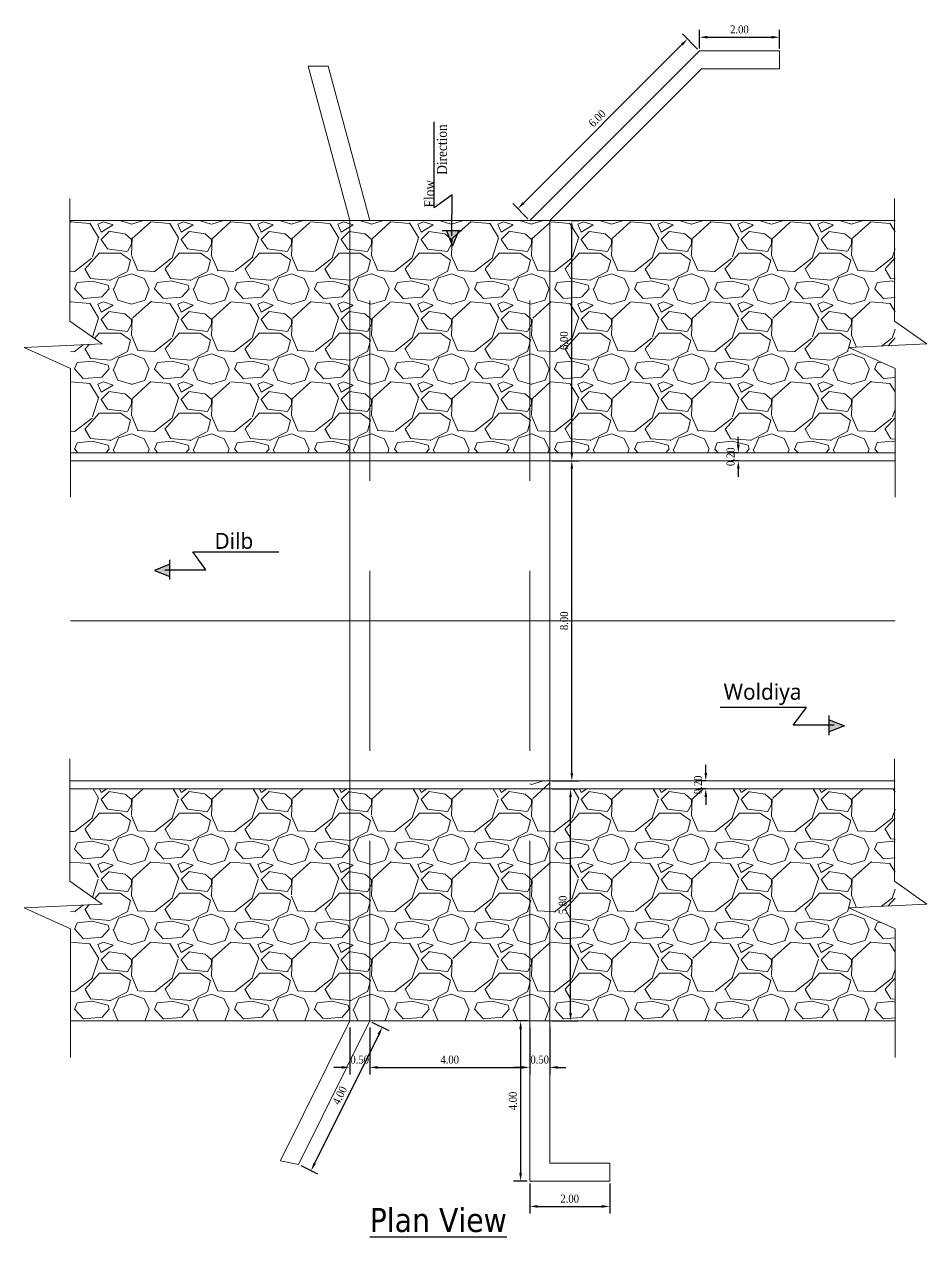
# Model space of a CAD drawing. Header units: inches. Extents: x 56 to 253, y -21 to 141.
# Drawn here: x 58.16 to 80.72, y 7.14 to 37.44 of the extents above; entities that cross this region are included whole.
import ezdxf

# ---------------------------------------------------------------- set-up
doc = ezdxf.new("R2010")
doc.units = ezdxf.units.IN
doc.header["$MEASUREMENT"] = 0
doc.linetypes.add('CENTER', pattern=[2, 1.25, -0.25, 0.25, -0.25])
doc.linetypes.add('HIDDEN', pattern=[0.375, 0.25, -0.125])
doc.layers.add('center line', color=251, linetype='CENTER', lineweight=0, plot=False)
doc.layers.add('Direction', color=6, linetype='Continuous')
doc.layers.add('TEXT2', color=7, linetype='Continuous')
for name, color, linetype, lineweight in [('hach', 251, 'Continuous', 0), ('text', 1, 'Continuous', 0), ('wall', 4, 'Continuous', 13)]:
    doc.layers.add(name, color=color, linetype=linetype, lineweight=lineweight)
doc.styles.get("Standard").update_dxf_attribs({"font": 'GARA.TTF'})
doc.dimstyles.get("Standard").update_dxf_attribs({"dimtxt": 0.2, "dimasz": 0.2, "dimexe": 0.18, "dimexo": 0.0625, "dimgap": 0.09, "dimtad": 1, "dimzin": 0, "dimdsep": 46, "dimtxsty": 'Standard', "dimcen": 0.09, "dimclrd": 253, "dimclre": 21, "dimadec": 0, "dimazin": 0, "dimtfac": 1, "dimtix": 1, "dimtofl": 0, "dimtmove": 0, "dimatfit": 3, "dimfxl": 1, "dimfxlon": 1, "dimtolj": 1, "dimtzin": 0, "dimarcsym": 0})
pattern_1 = [(228.0128, (46.26293195908999, 20.81488622268112), (-15.99999646431632, -18.00000268321449), [0.269072, -26.638176]), (184.9697, (46.08293195908999, 20.61488622268112), (24.00000210303527, 1.999982614014104), [0.461736, -45.71185]), (132.5104, (45.62293195908999, 20.57488622268112), (19.99998143669362, -22.0000173477424), [0.325576, -32.232064]), (267.2737, (44.84293195909, 20.07488622268112), (1.999992035454381, 40.00000058994694), [0.420476, -41.627116]), (292.8337, (44.82293195908999, 19.65488622268112), (-10.00001981087428, 23.99999282355555), [0.41231, -40.818746]), (357.2737, (44.98293195908999, 19.27488622268112), (-40.00000058994694, 1.999992035454383), [0.420476, -41.627116]), (37.6942, (45.40293195908999, 19.25488622268112), (-26.00001469123595, -19.99998081032106), [0.5560579999999999, -55.049698]), (72.2553, (45.84293195909, 19.59488622268112), (14.00002152541082, 43.99999246247837), [0.524976, -51.972642]), (121.4296, (46.00293195908999, 20.09488622268112), (-16.00001646835273, 25.99999007298513), [0.4219, -41.768146]), (175.2364, (45.78293195908999, 20.45488622268112), (22.00000189263917, -1.999983065322521), [0.481664, -23.601526]), (222.3974, (45.30293195908999, 20.49488622268112), (-24.00001470214647, -21.99998416402824), [0.622896, -61.66675]), (138.8141, (46.82293195908999, 20.05488622268112), (-14.00000589361143, 11.99999462668551), [0.212602, -21.047688]), (171.4692, (46.66293195909, 20.19488622268112), (25.99999656963026, -4.000015820079581), [0.404474, -40.043022]), (225, (46.26293195908999, 20.25488622268112), (-2.220446049250313e-16, -2.000000618897904), [0.282842, -2.545584]), (203.1986, (46.12293195908999, 20.49488622268112), (9.99999946133415, 4.000002650529708), [0.152316, -15.07923]), (291.8014, (45.98293195908999, 20.43488622268112), (-1.999999821001297, 6.00000054602154), [0.215406, -10.554924]), (30.9638, (46.06293195908999, 20.23488622268112), (5.999996044575996, 4.000004967081465), [0.349858, -11.312046]), (161.5651, (46.36293195908999, 20.41488622268112), (4.000000869185924, -1.999996806445415), [0.252982, -6.071574]), (16.38950000000001, (44.82293195908999, 20.43488622268112), (20.00000439682392, 5.999985419635941), [0.3544, -35.08569]), (70.3462, (45.16293195909, 20.53488622268112), (-7.999990494743491, -22.00000427121245), [0.297322, -29.434816]), (293.1986, (46.36293195908999, 20.81488622268112), (-4.000002650529708, 9.99999946133415), [0.30463, -14.926916]), (343.6105, (46.48293195908999, 20.53488622268112), (-20.00000439682391, 5.999985419635947), [0.3544, -35.08569]), (339.444, (44.82293195908999, 19.19488622268112), (-10.00000368908485, 3.999991992843169), [0.34176, -16.746248]), (294.7751, (45.14293195908999, 19.07488622268112), (-9.999984378490339, 22.00000684367824), [0.286356, -28.349286]), (66.80140000000002, (46.38293195908999, 18.81488622268112), (4.000002650529709, 9.99999946133415), [0.30463, -14.926916]), (17.354, (46.50293195908999, 19.09488622268112), (-26.00000403819367, -7.999989004518237), [0.335262, -33.190848]), (69.444, (45.40293195908999, 18.81488622268112), (-3.999991992843174, -10.00000368908484), [0.17088, -16.917128]), (101.3099, (46.26293195908999, 18.81488622268112), (-1.999995264323211, 8.000001504461904), [0.10198, -10.096058]), (165.9638, (46.24293195908999, 18.91488622268112), (6.000001091979479, -1.999996114722491), [0.41231, -7.8339]), (186.009, (45.84293195909, 19.01488622268112), (19.99999950181208, 1.999998634963683), [0.3821, -37.827846]), (303.6901, (46.06293195908999, 20.05488622268112), (-2.000002669014382, 3.999999115542321), [0.288444, -6.922658]), (353.1572, (46.22293195908999, 19.81488622268112), (33.9999987309571, -4.000015995849522), [0.503588, -49.855126]), (60.94540000000001, (46.72293195908999, 19.75488622268112), (-8.000000054398559, -14.00000076913937), [0.205912, -20.385348]), (90, (46.82293195908999, 19.93488622268112), (-2, 2), [0.12, -1.88]), (120.2564, (45.80293195908999, 19.07488622268112), (7.999989773605388, -14.00000491170947), [0.277848, -27.50704]), (48.01280000000001, (45.66293195909, 19.31488622268112), (15.99999646431632, 18.0000026832145), [0.538144, -26.369104]), (0, (46.02293195908999, 19.71488622268112), (2, 2), [0.52, -1.48]), (325.3048, (46.54293195908999, 19.71488622268112), (-19.99998851797505, 14.00001721918892), [0.316228, -31.306548]), (254.0546, (46.80293195908999, 19.53488622268112), (-1.999999778592762, -8.000000253304302), [0.291204, -14.269016]), (207.646, (46.72293195908999, 19.25488622268112), (-37.99999161435918, -20.00001542633836), [0.47413, -46.938948]), (175.4261, (46.30293195908999, 19.03488622268112), (-26.00000111662427, 1.999989602322168), [0.501598, -49.658148])]

# ---------------------------------------------------------------- blocks, each defined once
blk = doc.blocks.new('*D1')
at = {"color": 21, "lineweight": -2}
for p, q in [((66.79200186533217, 12.37725706272863), (66.79200186533217, 11.19725706272863)), ((70.79200186533217, 12.37725706272863), (70.79200186533217, 11.19725706272863))]:
    blk.add_line(p, q, dxfattribs=at)
at = {"color": 253, "lineweight": -2}
blk.add_line((66.99200186533217, 11.37725706272863), (70.59200186533216, 11.37725706272863), dxfattribs=at)
at = {"color": 253}
for points in [[(66.99200186533217, 11.41059039606196), (66.99200186533217, 11.3439237293953), (66.79200186533217, 11.37725706272863)], [(70.59200186533216, 11.41059039606196), (70.59200186533216, 11.3439237293953), (70.79200186533217, 11.37725706272863)]]:
    blk.add_solid(points, dxfattribs=at)
at = {"layer": 'Defpoints', "color": 0}
for p in [(66.79200186533217, 12.53680457305015), (70.79200186533217, 12.53680457305015), (70.79200186533217, 11.37725706272863)]:
    blk.add_point(p, dxfattribs=at)
at = {"color": 0, "insert": (68.79200186533217, 11.569490867643), "char_height": 0.2, "attachment_point": 5}
blk.add_mtext('\\A1;4.00', dxfattribs=at)
blk = doc.blocks.new('*D2')
at = {"color": 21, "lineweight": -2}
for p, q in [((66.29200186533217, 12.37725706272863), (66.29200186533217, 11.19725706272863)), ((66.79200186533217, 12.37725706272863), (66.79200186533217, 11.19725706272863))]:
    blk.add_line(p, q, dxfattribs=at)
at = {"color": 253, "lineweight": -2}
for p, q in [((66.09200186533216, 11.37725706272863), (65.89200186533216, 11.37725706272863)), ((66.99200186533217, 11.37725706272863), (67.19200186533217, 11.37725706272863))]:
    blk.add_line(p, q, dxfattribs=at)
at = {"color": 253}
for points in [[(66.09200186533216, 11.41059039606196), (66.09200186533216, 11.3439237293953), (66.29200186533217, 11.37725706272863)], [(66.99200186533217, 11.41059039606196), (66.99200186533217, 11.3439237293953), (66.79200186533217, 11.37725706272863)]]:
    blk.add_solid(points, dxfattribs=at)
at = {"layer": 'Defpoints', "color": 0}
for p in [(66.29200186533217, 12.53680457305016), (66.79200186533217, 12.53680457305016), (66.79200186533217, 11.37725706272863)]:
    blk.add_point(p, dxfattribs=at)
at = {"color": 0, "insert": (66.54200186533217, 11.56971424813444), "char_height": 0.2, "attachment_point": 5}
blk.add_mtext('\\A1;0.50', dxfattribs=at)
blk = doc.blocks.new('*D3')
at = {"color": 21, "lineweight": -2}
for p, q in [((70.79200186533217, 12.37725706272863), (70.79200186533217, 11.19725706272863)), ((71.29200186533217, 12.37725706272863), (71.29200186533217, 11.19725706272863))]:
    blk.add_line(p, q, dxfattribs=at)
at = {"color": 253, "lineweight": -2}
for p, q in [((70.59200186533216, 11.37725706272863), (70.39200186533216, 11.37725706272863)), ((71.49200186533217, 11.37725706272863), (71.69200186533217, 11.37725706272863))]:
    blk.add_line(p, q, dxfattribs=at)
at = {"color": 253}
for points in [[(70.59200186533216, 11.41059039606196), (70.59200186533216, 11.3439237293953), (70.79200186533217, 11.37725706272863)], [(71.49200186533217, 11.41059039606196), (71.49200186533217, 11.3439237293953), (71.29200186533217, 11.37725706272863)]]:
    blk.add_solid(points, dxfattribs=at)
at = {"layer": 'Defpoints', "color": 0}
for p in [(70.79200186533217, 12.53680457305015), (71.29200186533217, 12.53680457305015), (71.29200186533217, 11.37725706272863)]:
    blk.add_point(p, dxfattribs=at)
at = {"color": 0, "insert": (71.04200186533217, 11.56971424813444), "char_height": 0.2, "attachment_point": 5}
blk.add_mtext('\\A1;0.50', dxfattribs=at)
blk = doc.blocks.new('*D4')
at = {"color": 21, "lineweight": -2}
for p, q in [((66.84798327192388, 12.50901370915548), (67.26704319383654, 12.30097968567111)), ((65.06936798266442, 8.926203687285426), (65.48842790457708, 8.71816966380106))]:
    blk.add_line(p, q, dxfattribs=at)
at = {"color": 253, "lineweight": -2}
blk.add_line((67.01688597838942, 12.20187687259428), (65.4161322180559, 8.97734785291124), dxfattribs=at)
at = {"color": 253}
for points in [[(66.98702922820718, 12.21669866667144), (67.04674272857167, 12.18705507851712), (67.1058167428524, 12.38101737368779)], [(65.38627546787366, 8.992169646988401), (65.44598896823815, 8.96252605883408), (65.32720145359293, 8.798207351817734)]]:
    blk.add_solid(points, dxfattribs=at)
at = {"layer": 'Defpoints', "color": 0}
for p in [(66.79200186533217, 12.53680457305016), (65.0133865760727, 8.953994551180102), (65.32720145359293, 8.798207351817734)]:
    blk.add_point(p, dxfattribs=at)
at = {"color": 0, "insert": (66.04432479752532, 10.67508985888607), "char_height": 0.2, "attachment_point": 5, "rotation": 63.598807453214135}
blk.add_mtext('\\A1;4.00', dxfattribs=at)
blk = doc.blocks.new('*D5')
at = {"color": 21, "lineweight": -2}
for p, q in [((70.72950186533217, 12.53680457305015), (70.38526360991324, 12.53680457305015)), ((70.72950186533217, 8.536804573050155), (70.38526360991324, 8.536804573050155))]:
    blk.add_line(p, q, dxfattribs=at)
at = {"color": 253, "lineweight": -2}
blk.add_line((70.56526360991325, 12.33680457305015), (70.56526360991325, 8.736804573050154), dxfattribs=at)
at = {"color": 253}
for points in [[(70.53193027657991, 12.33680457305015), (70.59859694324658, 12.33680457305015), (70.56526360991325, 12.53680457305015)], [(70.53193027657991, 8.736804573050154), (70.59859694324658, 8.736804573050154), (70.56526360991325, 8.536804573050155)]]:
    blk.add_solid(points, dxfattribs=at)
at = {"layer": 'Defpoints', "color": 0}
for p in [(70.79200186533217, 12.53680457305015), (70.56526360991325, 8.536804573050155), (70.79200186533217, 8.536804573050155)]:
    blk.add_point(p, dxfattribs=at)
at = {"color": 0, "insert": (70.37302980499888, 10.53680457305017), "char_height": 0.2, "attachment_point": 5, "rotation": 90}
blk.add_mtext('\\A1;4.00', dxfattribs=at)
blk = doc.blocks.new('*D6')
at = {"color": 21, "lineweight": -2}
for p, q in [((71.35450186533217, 18.33680457305015), (71.99359685543845, 18.33680457305015)), ((71.35450186533217, 12.53680457305015), (71.99359685543845, 12.53680457305015))]:
    blk.add_line(p, q, dxfattribs=at)
at = {"color": 253, "lineweight": -2}
blk.add_line((71.81359685543845, 12.73680457305015), (71.81359685543845, 18.13680457305015), dxfattribs=at)
at = {"color": 253}
for points in [[(71.78026352210512, 18.13680457305015), (71.84693018877178, 18.13680457305015), (71.81359685543845, 18.33680457305015)], [(71.78026352210512, 12.73680457305015), (71.84693018877178, 12.73680457305015), (71.81359685543845, 12.53680457305015)]]:
    blk.add_solid(points, dxfattribs=at)
at = {"layer": 'Defpoints', "color": 0}
for p in [(71.29200186533217, 18.33680457305015), (71.81359685543845, 18.33680457305015), (71.29200186533217, 12.53680457305015)]:
    blk.add_point(p, dxfattribs=at)
at = {"color": 0, "insert": (71.62113967003263, 15.43680457305016), "char_height": 0.2, "attachment_point": 5, "rotation": 90}
blk.add_mtext('\\A1;5.80', dxfattribs=at)
blk = doc.blocks.new('*D7')
at = {"color": 21, "lineweight": -2}
for p, q in [((71.35450186533217, 26.53680457305015), (72.02558129409653, 26.53680457305015)), ((71.35450186533217, 18.53680457305015), (72.02558129409653, 18.53680457305015))]:
    blk.add_line(p, q, dxfattribs=at)
at = {"color": 253, "lineweight": -2}
blk.add_line((71.84558129409652, 18.73680457305015), (71.84558129409652, 26.33680457305015), dxfattribs=at)
at = {"color": 253}
for points in [[(71.81224796076319, 26.33680457305015), (71.87891462742985, 26.33680457305015), (71.84558129409652, 26.53680457305015)], [(71.81224796076319, 18.73680457305015), (71.87891462742985, 18.73680457305015), (71.84558129409652, 18.53680457305015)]]:
    blk.add_solid(points, dxfattribs=at)
at = {"layer": 'Defpoints', "color": 0}
for p in [(71.29200186533217, 26.53680457305015), (71.84558129409652, 26.53680457305015), (71.29200186533217, 18.53680457305015)]:
    blk.add_point(p, dxfattribs=at)
at = {"color": 0, "insert": (71.65334748918215, 22.53680457305016), "char_height": 0.2, "attachment_point": 5, "rotation": 90}
blk.add_mtext('\\A1;8.00', dxfattribs=at)
blk = doc.blocks.new('*D8')
at = {"color": 21, "lineweight": -2}
for p, q in [((71.84558129409653, 32.53680457305015), (72.02558129409654, 32.53680457305015)), ((71.35450186533217, 26.53680457305015), (72.02558129409653, 26.53680457305015))]:
    blk.add_line(p, q, dxfattribs=at)
at = {"color": 253, "lineweight": -2}
blk.add_line((71.84558129409652, 26.73680457305015), (71.84558129409653, 32.33680457305014), dxfattribs=at)
at = {"color": 253}
for points in [[(71.8122479607632, 32.33680457305014), (71.87891462742986, 32.33680457305014), (71.84558129409653, 32.53680457305015)], [(71.81224796076319, 26.73680457305015), (71.87891462742985, 26.73680457305015), (71.84558129409652, 26.53680457305015)]]:
    blk.add_solid(points, dxfattribs=at)
at = {"layer": 'Defpoints', "color": 0}
for p in [(71.84558129409652, 32.53680457305015), (71.84558129409653, 32.53680457305015), (71.29200186533217, 26.53680457305015)]:
    blk.add_point(p, dxfattribs=at)
at = {"color": 0, "insert": (71.65334748918215, 29.53680457305016), "char_height": 0.2, "attachment_point": 5, "rotation": 90}
blk.add_mtext('\\A1;6.00', dxfattribs=at)
blk = doc.blocks.new('*D9')
at = {"color": 21, "lineweight": -2}
for p, q in [((74.99044837862729, 36.82363943399361), (74.61034828959919, 37.20373952302172)), ((70.747807691508, 32.5809987468743), (70.3677076024799, 32.96109883590242))]:
    blk.add_line(p, q, dxfattribs=at)
at = {"color": 253, "lineweight": -2}
blk.add_line((70.63640817933079, 32.97524097152615), (74.59620615397546, 36.93503894617082), dxfattribs=at)
at = {"color": 253}
for points in [[(74.5726359279359, 36.95860917221037), (74.61977638001501, 36.91146872013127), (74.73762751021276, 37.07646030240814)], [(70.61283795329123, 32.9988111975657), (70.65997840537034, 32.9516707454866), (70.49498682309347, 32.83381961528884)]]:
    blk.add_solid(points, dxfattribs=at)
at = {"layer": 'Defpoints', "color": 0}
for p in [(74.73762751021276, 37.07646030240814), (75.03464255245146, 36.77944526016944), (70.79200186533217, 32.53680457305015)]:
    blk.add_point(p, dxfattribs=at)
at = {"color": 0, "insert": (72.48037733962488, 35.09106978587671), "char_height": 0.2, "attachment_point": 5, "rotation": 45}
blk.add_mtext('\\A1;6.00', dxfattribs=at)
blk = doc.blocks.new('*D10')
at = {"color": 21, "lineweight": -2}
for p, q in [((75.03464255245146, 36.84194526016944), (75.03464255245146, 37.30075090358189)), ((77.03464255245146, 36.84194526016944), (77.03464255245146, 37.30075090358189))]:
    blk.add_line(p, q, dxfattribs=at)
at = {"color": 253, "lineweight": -2}
blk.add_line((75.23464255245146, 37.12075090358189), (76.83464255245146, 37.12075090358189), dxfattribs=at)
at = {"color": 253}
for points in [[(75.23464255245146, 37.15408423691522), (75.23464255245146, 37.08741757024856), (75.03464255245146, 37.12075090358189)], [(76.83464255245146, 37.15408423691522), (76.83464255245146, 37.08741757024856), (77.03464255245146, 37.12075090358189)]]:
    blk.add_solid(points, dxfattribs=at)
at = {"layer": 'Defpoints', "color": 0}
for p in [(77.03464255245146, 37.12075090358189), (75.03464255245146, 36.77944526016944), (77.03464255245146, 36.77944526016944)]:
    blk.add_point(p, dxfattribs=at)
at = {"color": 0, "insert": (76.03464255245146, 37.31298470849627), "char_height": 0.2, "attachment_point": 5}
blk.add_mtext('\\A1;2.00', dxfattribs=at)
blk = doc.blocks.new('*D36')
at = {"color": 253, "lineweight": -2}
for p, q in [((75.19407502801704, 18.73680457305015), (75.19407502801704, 18.93680457305015)), ((75.19407502801704, 18.13680457305015), (75.19407502801704, 17.93680457305015))]:
    blk.add_line(p, q, dxfattribs=at)
at = {"color": 21, "lineweight": -2}
for p, q in [((75.19407502801704, 18.53680457305015), (75.01407502801703, 18.53680457305015)), ((75.19407502801704, 18.33680457305015), (75.01407502801703, 18.33680457305015))]:
    blk.add_line(p, q, dxfattribs=at)
at = {"color": 253}
for points in [[(75.16074169468371, 18.73680457305015), (75.22740836135037, 18.73680457305015), (75.19407502801704, 18.53680457305015)], [(75.16074169468371, 18.13680457305015), (75.22740836135037, 18.13680457305015), (75.19407502801704, 18.33680457305015)]]:
    blk.add_solid(points, dxfattribs=at)
at = {"layer": 'Defpoints', "color": 0}
for p in [(75.19407502801704, 18.53680457305015), (75.19407502801704, 18.53680457305015), (75.19407502801704, 18.33680457305015)]:
    blk.add_point(p, dxfattribs=at)
at = {"color": 0, "insert": (75.00184122310267, 18.43680457305016), "char_height": 0.2, "attachment_point": 5, "rotation": 90}
blk.add_mtext('\\A1;0.20', dxfattribs=at)
blk = doc.blocks.new('*D37')
at = {"color": 253, "lineweight": -2}
for p, q in [((76.0070470684397, 26.93680457305015), (76.0070470684397, 27.13680457305015)), ((76.0070470684397, 26.33680457305015), (76.0070470684397, 26.13680457305015))]:
    blk.add_line(p, q, dxfattribs=at)
at = {"color": 21, "lineweight": -2}
for p, q in [((76.0070470684397, 26.73680457305015), (75.8270470684397, 26.73680457305015)), ((76.0070470684397, 26.53680457305015), (75.8270470684397, 26.53680457305015))]:
    blk.add_line(p, q, dxfattribs=at)
at = {"color": 253}
for points in [[(75.97371373510637, 26.93680457305015), (76.04038040177304, 26.93680457305015), (76.0070470684397, 26.73680457305015)], [(75.97371373510637, 26.33680457305015), (76.04038040177304, 26.33680457305015), (76.0070470684397, 26.53680457305015)]]:
    blk.add_solid(points, dxfattribs=at)
at = {"layer": 'Defpoints', "color": 0}
for p in [(76.0070470684397, 26.73680457305015), (76.0070470684397, 26.73680457305015), (76.0070470684397, 26.53680457305015)]:
    blk.add_point(p, dxfattribs=at)
at = {"color": 0, "insert": (75.81481326352534, 26.63680457305016), "char_height": 0.2, "attachment_point": 5, "rotation": 90}
blk.add_mtext('\\A1;0.20', dxfattribs=at)
blk = doc.blocks.new('*D39')
at = {"layer": 'Defpoints', "color": 0}
for p in [(70.79200186533217, 8.536804573050155), (72.79200186533217, 8.536804573050155), (72.79200186533217, 7.902696297987518)]:
    blk.add_point(p, dxfattribs=at)
at = {"layer": 'TEXT2', "color": 21, "lineweight": -2}
for p, q in [((70.79200186533217, 8.474304573050155), (70.79200186533217, 7.722696297987518)), ((72.79200186533217, 8.474304573050155), (72.79200186533217, 7.722696297987518))]:
    blk.add_line(p, q, dxfattribs=at)
at = {"layer": 'TEXT2', "color": 253, "lineweight": -2}
blk.add_line((70.99200186533217, 7.902696297987518), (72.59200186533216, 7.902696297987518), dxfattribs=at)
at = {"layer": 'TEXT2', "color": 253}
for points in [[(70.99200186533217, 7.936029631320851), (70.99200186533217, 7.869362964654185), (70.79200186533217, 7.902696297987518)], [(72.59200186533216, 7.936029631320851), (72.59200186533216, 7.869362964654185), (72.79200186533217, 7.902696297987518)]]:
    blk.add_solid(points, dxfattribs=at)
at = {"layer": 'TEXT2', "color": 0, "insert": (71.79200186533217, 8.09493010290189), "char_height": 0.2, "attachment_point": 5}
blk.add_mtext('\\A1;2.00', dxfattribs=at)

msp = doc.modelspace()

# ---------------------------------------------------------------- hatches: boundary and pattern name
at = {"layer": 'hach'}
h = msp.add_hatch(dxfattribs=at)
h.set_pattern_fill('GRAVEL', color=256, scale=2, style=0)
h.set_pattern_definition(pattern_1)
h.paths.add_polyline_path([(71.29200186533217, 26.73680457305015), (79.92658763057777, 26.73680457305015), (79.92658763057779, 28.83927761948399), (78.77277489461079, 29.36367445130682), (79.92658763057779, 29.418558735811), (79.92658763057779, 32.53680457305015), (71.29200186533217, 32.53680457305015)])
h.paths.add_polyline_path([(70.79200186533217, 26.73680457305015), (71.29200186533217, 26.73680457305015), (71.29200186533217, 32.53680457305015), (70.79200186533217, 32.53680457305015)])
h.paths.add_polyline_path([(66.79200186533217, 26.73680457305015), (70.79200186533217, 26.73680457305015), (70.79200186533217, 32.53680457305015), (66.79200186533217, 32.53680457305015)])
h.paths.add_polyline_path([(66.29200186533217, 26.73680457305015), (66.79200186533217, 26.73680457305015), (66.79200186533217, 32.53680457305015), (66.29200186533217, 32.53680457305015)])
h.paths.add_polyline_path([(59.30986126980929, 26.73680457305015), (66.29200186533217, 26.73680457305015), (66.29200186533217, 32.53680457305015), (59.3098612698093, 32.53680457305015), (59.3098612698093, 30.01888841458908), (60.10149834480898, 29.456215136277), (59.30986126980929, 29.418558735811)])
h = msp.add_hatch(dxfattribs=at)
h.set_pattern_fill('GRAVEL', color=256, scale=2, style=0)
h.set_pattern_definition(pattern_1)
h.paths.add_polyline_path([(70.79200186533217, 12.53680457305015), (71.29200186533217, 12.53680457305015), (71.29200186533217, 18.53680457305015), (70.79200186533217, 18.53680457305015)])
h.paths.add_polyline_path([(66.29200186533217, 18.33680457305014), (59.3098612698093, 18.33680457305015), (59.3098612698093, 16.01888841458908), (60.101498344809, 15.456215136277), (59.3098612698093, 15.418558735811), (59.30986126980929, 12.53680457305016), (66.29200186533217, 12.53680457305015)])
h.paths.add_polyline_path([(66.79200186533217, 18.33680457305016), (66.29200186533217, 18.33680457305015), (66.29200186533217, 12.53680457305016), (66.79200186533217, 12.53680457305016)])
h.paths.add_polyline_path([(70.79200186533217, 18.33680457305015), (66.79200186533217, 18.33680457305015), (66.79200186533217, 12.53680457305015), (70.79200186533217, 12.53680457305015)])
h.paths.add_polyline_path([(79.92658763057779, 18.33680457305016), (71.29200186533217, 18.33680457305015), (71.29200186533217, 12.53680457305015), (79.92658763057779, 12.53680457305015), (79.92658763057779, 14.83927761948399), (78.77277489461079, 15.36367445130681), (79.92658763057779, 15.418558735811)])
at = {"layer": 'text'}
h = msp.add_hatch(color=256, dxfattribs=at)
h.set_gradient(color1=(0, 0, 255), one_color=1, tint=1)
h.paths.add_polyline_path([(69.01761710751884, 32.28394441997938), (68.71417215311557, 32.28441188926832), (68.86447735129602, 31.90222790723753)])
h = msp.add_hatch(color=256, dxfattribs=at)
h.set_gradient(color1=(0, 0, 255), one_color=1, tint=1)
h.paths.add_polyline_path([(61.79820760469426, 23.64466162539563), (61.7986750739832, 23.9481065797989), (61.41649109195243, 23.79780138161845)])
h = msp.add_hatch(color=256, dxfattribs=at)
h.set_gradient(color1=(0, 0, 255), one_color=1, tint=1)
h.paths.add_polyline_path([(78.6590015122735, 19.91232307892651), (78.27681753024272, 20.06262827710695), (78.27728499953167, 19.75918332270368)])

# ---------------------------------------------------------------- linework, layer by layer
at = {"layer": 'center line', "linetype": 'CENTER', "ltscale": 20}
msp.add_line((79.92658763057779, 22.53680457305015), (59.30986126980928, 22.53680457305015), dxfattribs=at)
at = {"layer": 'Direction', "color": 6, "linetype": 'Continuous'}
for p, q in [((68.4055642916239, 32.85345039139771), (68.4055642916239, 35.00635723339262)), ((68.85027960946519, 33.1799446999465), (68.4055642916239, 32.85345039139771)), ((68.8487025924219, 32.15626711804572), (68.85027960946519, 33.1799446999465)), ((62.69420788466138, 23.81199912344929), (62.36771357611259, 24.25671444129056)), ((62.36771357611259, 24.25671444129056), (64.5206204181075, 24.25671444129056)), ((61.6705303027606, 23.81357614049257), (62.69420788466138, 23.81199912344929)), ((77.70777902811334, 20.37123613859861), (75.55487218611843, 20.37123613859861)), ((77.38128471956455, 19.92652082075734), (77.70777902811334, 20.37123613859861)), ((78.40496230146533, 19.92809783780062), (77.38128471956455, 19.92652082075734))]:
    msp.add_line(p, q, dxfattribs=at)
at = {"layer": 'Direction', "color": 6, "linetype": 'Continuous', "ltscale": 10}
for p, q in [((69.09377026203225, 32.28382710294882), (68.60402910781043, 32.28458156910753)), ((61.7980902876637, 23.56850847088223), (61.79884475382241, 24.05824962510404)), ((78.27740231656223, 19.68303016819028), (78.27664785040352, 20.17277132241209))]:
    msp.add_line(p, q, dxfattribs=at)
at = {"layer": 'Direction', "color": 4, "linetype": 'Continuous', "ltscale": 10}
for p, q in [((68.71417215311557, 32.28441188926833), (68.86447735131641, 31.90222790718571)), ((68.86447735127521, 31.90222790718571), (69.01761710751884, 32.28394441997939)), ((61.7986750739832, 23.9481065797989), (61.41649109190058, 23.79780138159806)), ((61.41649109190058, 23.79780138163925), (61.79820760469426, 23.64466162539563)), ((78.27681753024272, 20.06262827710695), (78.65900151232535, 19.91232307890611)), ((78.65900151232535, 19.9123230789473), (78.27728499953167, 19.75918332270368))]:
    msp.add_line(p, q, dxfattribs=at)
at = {"layer": 'hach'}
for p, q in [((59.29861435176866, 30.02688240633691), (59.29861435176866, 33.08631271500275)), ((79.91534071253716, 30.02688240633691), (79.91534071253716, 33.08631271500275)), ((60.10149834480899, 29.456215136277), (59.29861435176866, 30.02688240633691)), ((80.71822470557748, 29.45621513627699), (79.91534071253716, 30.02688240633691)), ((58.1560485338423, 29.36367445130682), (60.10149834480899, 29.456215136277)), ((78.77277489461079, 29.36367445130682), (80.71822470557748, 29.45621513627699)), ((59.30986126980929, 28.83927761948399), (58.1560485338423, 29.36367445130682)), ((79.92658763057779, 28.83927761948399), (78.77277489461079, 29.36367445130682)), ((59.30986126980929, 25.62475221674731), (59.30986126980929, 28.83927761948399)), ((79.92658763057779, 25.62475221674731), (79.92658763057779, 28.83927761948399)), ((59.29861435176867, 16.02688240633692), (59.29861435176867, 19.08631271500276)), ((79.91534071253716, 16.02688240633691), (79.91534071253716, 19.08631271500275)), ((60.101498344809, 15.456215136277), (59.29861435176867, 16.02688240633692)), ((80.71822470557748, 15.456215136277), (79.91534071253716, 16.02688240633691)), ((58.1560485338423, 15.36367445130683), (60.101498344809, 15.456215136277)), ((78.77277489461079, 15.36367445130682), (80.71822470557748, 15.456215136277)), ((59.3098612698093, 14.839277619484), (58.1560485338423, 15.36367445130683)), ((79.92658763057779, 14.83927761948399), (78.77277489461079, 15.36367445130682)), ((59.30986126980929, 11.62475221674732), (59.3098612698093, 14.839277619484)), ((79.92658763057779, 11.62475221674731), (79.92658763057779, 14.83927761948399))]:
    msp.add_line(p, q, dxfattribs=at)
at = {"layer": 'hach', "linetype": 'HIDDEN', "ltscale": 18}
for p, q in [((66.79200186533217, 12.53680457305015), (66.79200186533217, 32.53680457305015)), ((70.79200186533217, 12.53680457305015), (70.79200186533217, 32.53680457305015))]:
    msp.add_line(p, q, dxfattribs=at)
at = {"layer": 'wall'}
for p, q in [((70.79200186533217, 32.53680457305015), (75.03464255245146, 36.77944526016944)), ((75.03464255245146, 36.77944526016944), (77.03464255245146, 36.77944526016944)), ((77.03464255245146, 36.32944526016944), (77.03464255245146, 36.77944526016944)), ((66.29200186533217, 32.53680457305015), (65.25672568492209, 36.40050787820643)), ((65.75672568492209, 36.40050787820643), (65.25672568492209, 36.40050787820643)), ((66.79200186533217, 32.53680457305015), (65.75672568492209, 36.40050787820643)), ((71.29200186533217, 32.53680457305015), (75.08464255245146, 36.32944526016944)), ((75.08464255245144, 36.32944526016944), (77.03464255245146, 36.32944526016944)), ((66.29200186533217, 32.53680457305015), (59.3098612698093, 32.53680457305015)), ((71.29200186533217, 32.53680457305015), (66.29200186533217, 32.53680457305015)), ((66.29200186533217, 12.53680457305015), (66.29200186533217, 32.53680457305015)), ((71.29200186533217, 12.53680457305015), (71.29200186533217, 32.53680457305015)), ((71.29200186533217, 32.53680457305015), (79.92658763057779, 32.53680457305015)), ((66.29200186533217, 26.73680457305015), (59.30986126980929, 26.73680457305015)), ((71.29200186533217, 26.73680457305015), (66.29200186533217, 26.73680457305015)), ((71.29200186533217, 26.73680457305015), (79.92658763057779, 26.73680457305015)), ((66.29200186533217, 26.53680457305015), (59.30986126980929, 26.53680457305015)), ((71.29200186533217, 26.53680457305015), (66.29200186533217, 26.53680457305015)), ((71.29200186533217, 26.53680457305015), (79.92658763057779, 26.53680457305015)), ((79.92658763057779, 18.53680457305015), (59.29861435176867, 18.53680457305015)), ((79.92658763057779, 18.33680457305015), (59.29861435176867, 18.33680457305015)), ((66.29200186533217, 12.53680457305015), (59.30986126980929, 12.53680457305016)), ((66.29200186533217, 12.53680457305016), (64.56245318230016, 9.052833422965637)), ((66.79200186533217, 12.53680457305015), (65.0133865760727, 8.953994551180111)), ((71.29200186533217, 12.53680457305015), (66.29200186533217, 12.53680457305015)), ((70.79200186533217, 12.53680457305015), (70.79200186533217, 8.536804573050155)), ((70.79200186533217, 12.53680457305015), (79.92658763057779, 12.53680457305015)), ((71.29200186533217, 12.53680457305015), (71.29200186533217, 8.986804573050158)), ((65.0133865760727, 8.953994551180111), (64.5588860139556, 9.04564778446821)), ((71.29200186533217, 8.986804573050158), (72.79200186533217, 8.986804573050158)), ((72.79200186533217, 8.536804573050155), (72.79200186533217, 8.986804573050158)), ((70.79200186533217, 8.536804573050155), (72.79200186533217, 8.536804573050155))]:
    msp.add_line(p, q, dxfattribs=at)

# ---------------------------------------------------------------- texts
at = {"layer": 'text', "char_height": 0.2515030000000001, "width": 5.136595778254399, "attachment_point": 1, "rotation": 89.99999999999999}
for s, insert in [('Direction', (68.47238089002073, 33.6817340394937)), ('Flow ', (68.15695355186045, 32.86574682768864))]:
    msp.add_mtext(s, dxfattribs=dict(at, insert=insert))
at = {"layer": 'text', "char_height": 0.4, "width": 5.136595778254399, "attachment_point": 1}
for s, insert in [('{\\fSegoe UI|b0|i0|c0|p34;Dilb}', (62.9120635046595, 24.7338637631224)), ('{\\fSegoe UI|b0|i0|c0|p34;Woldiya}', (75.64013904931511, 20.96439782722891))]:
    msp.add_mtext(s, dxfattribs=dict(at, insert=insert))
at = {"layer": 'TEXT2', "insert": (66.79354775975457, 7.86462548791755), "char_height": 0.6, "width": 6.002289874184896, "attachment_point": 1}
msp.add_mtext('{\\fTahoma|b0|i0|c0|p34;\\LPlan View}', dxfattribs=at)

# ---------------------------------------------------------------- dimensions: what is measured, and where the dimension line sits
for p1, p2, distance, picture, middle in [((75.03464255245146, 36.77944526016944), (77.03464255245146, 36.77944526016944), 0.3413056434124542, '*D10', (76.03464255245146, 37.31298470849627)), ((70.79200186533217, 32.53680457305015), (75.03464255245146, 36.77944526016944), 0.42004270096278457, '*D9', (72.48037733962488, 35.09106978587671)), ((66.79200186533217, 12.53680457305016), (65.0133865760727, 8.953994551180111), 0.3503561457120594, '*D4', (66.04432479752532, 10.67508985888607))]:
    dim = msp.add_aligned_dim(p1=p1, p2=p2, distance=distance, dimstyle='Standard')
    dim.commit()
    dim.dimension.update_dxf_attribs({"geometry": picture, "text_midpoint": middle})
dim = msp.add_linear_dim(base=(71.84558129409653, 32.53680457305015), p1=(71.29200186533217, 26.53680457305015), p2=(71.84558129409652, 32.53680457305015), angle=90, dimstyle='Standard', override={"dimtmove": 1})
dim.commit()
dim.dimension.update_dxf_attribs({"geometry": '*D8', "text_midpoint": (71.65334748918215, 29.53680457305016)})
for base, p1, p2, picture, middle in [((76.0070470684397, 26.73680457305015), (76.0070470684397, 26.53680457305015), (76.0070470684397, 26.73680457305015), '*D37', (75.81481326352534, 26.63680457305016)), ((71.84558129409652, 26.53680457305015), (71.29200186533217, 18.53680457305015), (71.29200186533217, 26.53680457305015), '*D7', (71.65334748918215, 22.53680457305016)), ((75.19407502801704, 18.53680457305015), (75.19407502801704, 18.33680457305015), (75.19407502801704, 18.53680457305015), '*D36', (75.00184122310267, 18.43680457305016)), ((71.81359685543845, 18.33680457305015), (71.29200186533217, 12.53680457305015), (71.29200186533217, 18.33680457305015), '*D6', (71.62113967003263, 15.43680457305016)), ((70.56526360991325, 8.536804573050155), (70.79200186533217, 12.53680457305015), (70.79200186533217, 8.536804573050155), '*D5', (70.37302980499888, 10.53680457305017))]:
    dim = msp.add_linear_dim(base=base, p1=p1, p2=p2, angle=90, dimstyle='Standard')
    dim.commit()
    dim.dimension.update_dxf_attribs({"geometry": picture, "text_midpoint": middle})
for base, p1, p2, picture, middle in [((66.79200186533217, 11.37725706272863), (66.29200186533217, 12.53680457305016), (66.79200186533217, 12.53680457305016), '*D2', (66.54200186533217, 11.56971424813444)), ((70.79200186533217, 11.37725706272863), (66.79200186533217, 12.53680457305015), (70.79200186533217, 12.53680457305015), '*D1', (68.79200186533217, 11.569490867643)), ((71.29200186533217, 11.37725706272863), (70.79200186533217, 12.53680457305015), (71.29200186533217, 12.53680457305015), '*D3', (71.04200186533217, 11.56971424813444))]:
    dim = msp.add_linear_dim(base=base, p1=p1, p2=p2, dimstyle='Standard')
    dim.commit()
    dim.dimension.update_dxf_attribs({"geometry": picture, "text_midpoint": middle})
at = {"layer": 'TEXT2'}
dim = msp.add_linear_dim(base=(72.79200186533217, 7.902696297987518), p1=(70.79200186533217, 8.536804573050155), p2=(72.79200186533217, 8.536804573050155), dimstyle='Standard', dxfattribs=at)
dim.commit()
dim.dimension.update_dxf_attribs({"geometry": '*D39', "text_midpoint": (71.79200186533217, 8.09493010290189)})

doc.saveas('drawing.dxf')
